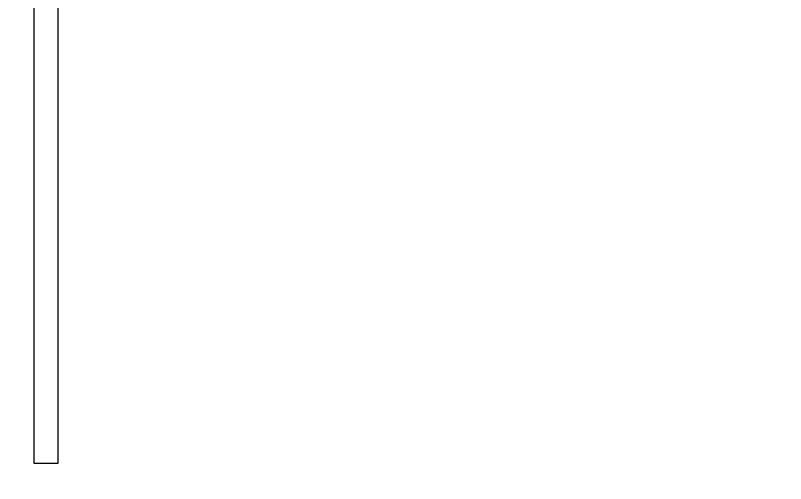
# Model space of a CAD drawing. Header units: millimetres. Extents: x -106145 to 154907, y -84585 to 152038.
# Drawn here: x 58541 to 59489, y 57175 to 57751 of the extents above; entities that cross this region are included whole.
import ezdxf

# ---------------------------------------------------------------- set-up
doc = ezdxf.new("R2010")
doc.units = ezdxf.units.MM
for name, color, linetype, lineweight in [('A-ANNO-DIMS', 211, 'Continuous', 9), ('A-ANNO-DIMS-300', 211, 'Continuous', 9), ('A-WALL', 113, 'Continuous', 5), ('A-WALL-PATT', 111, 'Continuous', 5)]:
    doc.layers.add(name, color=color, linetype=linetype, lineweight=lineweight)
doc.styles.add('RomanS', font='romans__.ttf', dxfattribs={"width": 0.8, "height": 1200})
doc.dimstyles.new('Diagonal_-_4_mm_RomanS', dxfattribs={"dimscale": 304.8, "dimtxt": 1219.023462, "dimasz": 1.476378, "dimexe": 0.984252, "dimexo": 0.0625, "dimgap": 0.19685, "dimtad": 1, "dimdec": 0, "dimzin": 0, "dimdsep": 46, "dimtxsty": 'RomanS', "dimblk1": 'OBLIQUE', "dimblk2": 'OBLIQUE', "dimsah": 1, "dimcen": 0.09, "dimdle": 2.362205, "dimazin": 0, "dimtfac": 1, "dimtdec": 4, "dimtix": 1, "dimtmove": 0, "dimatfit": 3, "dimfxl": 2.362205, "dimfxlon": 1, "dimtvp": 1, "dimtolj": 1, "dimtzin": 0, "dimarcsym": 2})

# ---------------------------------------------------------------- blocks, each defined once
blk = doc.blocks.new('MM-HOSPITAL A _ B BLOCK-2022_11_05_CENTRAL_rvt-1-Site Plan')
at = {"layer": 'A-WALL-PATT'}
h = blk.add_hatch(dxfattribs=at)
h.set_pattern_fill('FP_20', color=41, style=0, pattern_type=2)
h.set_pattern_definition([(45, (0, 0), (-754.342, 754.342), []), (45, (0, 1143), (-754.342, 754.342), [])])
h.paths.add_polyline_path([(58563.75, 57200.01), (58593.75, 57200.01), (58593.75, 58410.01), (58563.75, 58410.01), (58563.75, 57998.94)], flags=0)
at = {"layer": 'A-WALL', "color": 53, "lineweight": 18}
for p, q in [((58563.75, 58410.01), (58563.75, 57200.01)), ((58593.75, 57200.01), (58593.75, 58410.01)), ((58563.75, 57200.01), (58593.75, 57200.01))]:
    blk.add_line(p, q, dxfattribs=at)
blk = doc.blocks.new('DIMBLOCK33-Site Plan')
at = {"layer": 'A-ANNO-DIMS-300', "transparency": 16777216}
for p, q in [((-65454.82, 47705.61), (79277.8, 131267.03)), ((79014.26, 130283.49), (78504.26, 131166.84)), ((78654.26, 130907.03), (79014.26, 130283.49)), ((-64471.28, 47442.07), (-64981.28, 48325.42)), ((-64831.28, 48065.61), (-64471.28, 47442.07))]:
    blk.add_line(p, q, dxfattribs=at)
at = {"layer": 'A-ANNO-DIMS-300', "lineweight": 35, "transparency": 16777216}
for p, q in [((78654.26, 130907.03), (78736.62, 131214.39)), ((78654.26, 130907.03), (78571.91, 130599.67)), ((-64831.28, 48065.61), (-64748.93, 48372.97)), ((-64831.28, 48065.61), (-64913.64, 47758.26))]:
    blk.add_line(p, q, dxfattribs=at)
at = {"layer": 'A-ANNO-DIMS-300', "color": 0, "transparency": 16777216, "insert": (3725.25, 89578.44), "char_height": 1200, "width": 6511.9447, "attachment_point": 1, "rotation": 30, "line_spacing_factor": 0.983083, "style": 'RomanS'}
blk.add_mtext('165683', dxfattribs=at)
blk = doc.blocks.new('_Oblique')
at = {"color": 0, "linetype": 'ByBlock', "lineweight": -2}
blk.add_line((-0.5, -0.5), (0.5, 0.5), dxfattribs=at)

msp = doc.modelspace()

# ---------------------------------------------------------------- block references
at = {"lineweight": 5}
msp.add_blockref('MM-HOSPITAL A _ B BLOCK-2022_11_05_CENTRAL_rvt-1-Site Plan', (0, 0), dxfattribs=at)

# ---------------------------------------------------------------- next in the draw order: dimensions: what is measured, and where the dimension line sits
at = {"layer": 'A-ANNO-DIMS'}
dim = msp.add_linear_dim(base=(78654.26, 130907.03), p1=(-64471.28, 47442.07), p2=(79014.26, 130283.49), angle=30, dimstyle='Diagonal_-_4_mm_RomanS', override={"dimpost": '<>', "dimfxl": 165682.835536}, dxfattribs=at)
dim.commit()
dim.dimension.update_dxf_attribs({"geometry": 'DIMBLOCK33-Site Plan', "text_midpoint": (6578.73, 90062.68)})

doc.saveas('drawing.dxf')
